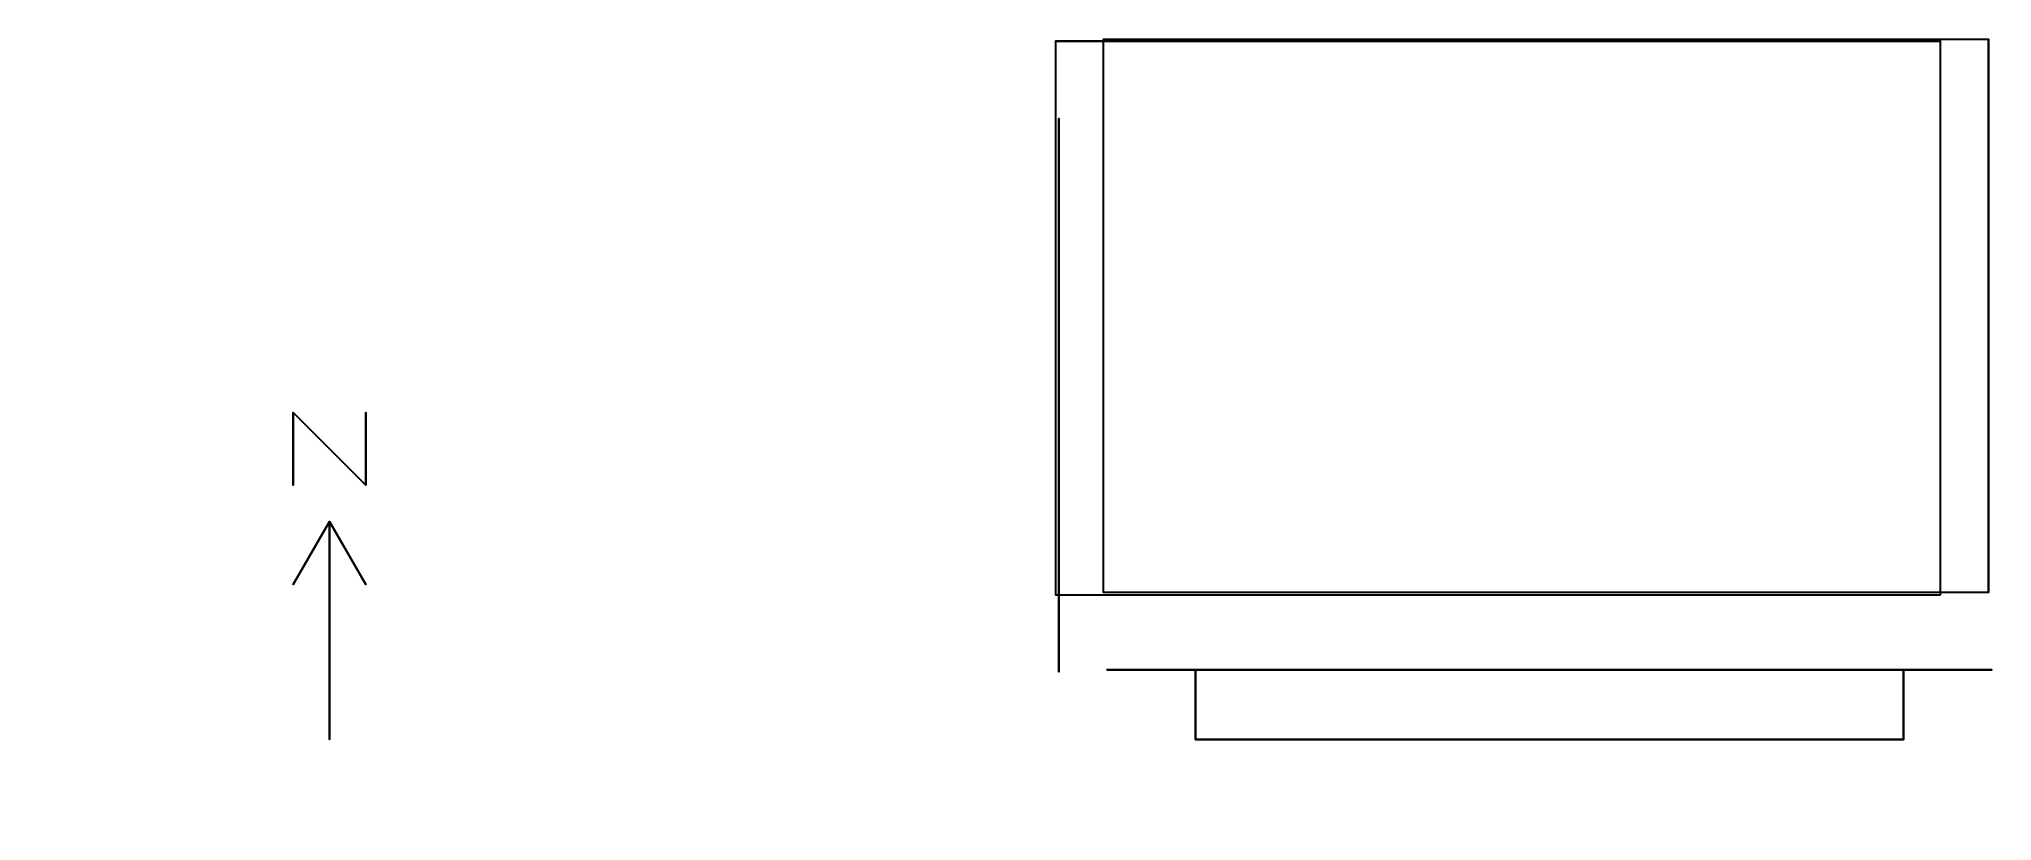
# Model space of a CAD drawing. Header units: metres. Extents: x -14.7 to 12.2, y -2.1 to 8.7.
import ezdxf

# ---------------------------------------------------------------- set-up
doc = ezdxf.new("R2010")
doc.units = ezdxf.units.M

msp = doc.modelspace()

# ---------------------------------------------------------------- linework, layer by layer
at = {"layer": '1', "color": 3}
for points in [[(-11.21052, 3.53988, 0.1), (-11.21052, 3.53988), (-11.21052, 2.53988), (-11.21052, 2.53988, 0.1)], [(-11.21052, 3.53988, 0.1), (-11.21052, 3.53988), (-10.21052, 2.53988), (-10.21052, 2.53988, 0.1)], [(-10.21052, 3.53988, 0.1), (-10.21052, 3.53988), (-10.21052, 2.53988), (-10.21052, 2.53988, 0.1)], [(-10.71052, 2.03988, 0.1), (-10.71052, 2.03988), (-11.21052, 1.17386), (-11.21052, 1.17386, 0.1)], [(-10.71052, 2.03988, 0.1), (-10.71052, 2.03988), (-10.71052, -0.96012), (-10.71052, -0.96012, 0.1)], [(-10.71052, 2.03988, 0.1), (-10.71052, 2.03988), (-10.21052, 1.17386), (-10.21052, 1.17386, 0.1)]]:
    msp.add_3dface(points, dxfattribs=at)
at = {"layer": 'LIVINGZONE', "color": 43}
for points in [[(11.48148, 8.65361, 3.6576), (11.48148, 8.65361), (-0.71052, 8.65361), (-0.71052, 8.65361, 3.6576)], [(12.14561, 1.0626, 3.6576), (12.14561, 1.0626), (12.14561, 8.6826), (12.14561, 8.6826, 3.6576)], [(-0.66413, 7.591, 3.6576), (-0.66413, 7.591), (-0.66413, -0.029), (-0.66413, -0.029, 3.6576)], [(0, 0, 3.6576), (0, 0), (12.192, 0), (12.192, 0, 3.6576)]]:
    msp.add_3dface(points, dxfattribs=at)
at = {"layer": 'LIVINGZONE', "color": 15}
msp.add_3dface([(11.48148, 1.03361, 3.6576), (11.48148, 8.65361, 3.6576), (-0.71052, 8.65361, 3.6576), (-0.71052, 1.03361, 3.6576)], dxfattribs=at)
at = {"layer": 'LIVINGZONE', "color": 8}
msp.add_3dface([(12.14561, 8.6826), (12.14561, 1.0626), (-0.04639, 1.0626), (-0.04639, 8.6826)], dxfattribs=at)
at = {"layer": 'LIVINGZONE', "color": 143}
for points in [[(2.33748, 8.65361, 2.7432), (2.33748, 8.65361, 0.6096), (0.81348, 8.65361, 0.6096), (0.81348, 8.65361, 2.7432)], [(9.95748, 8.65361, 2.7432), (9.95748, 8.65361, 0.6096), (8.43348, 8.65361, 0.6096), (8.43348, 8.65361, 2.7432)], [(1.524, 0, 2.7432), (1.524, 0, 0.6096), (10.668, 0, 0.6096), (10.668, 0, 2.7432)]]:
    msp.add_3dface(points, dxfattribs=at)
at = {"layer": 'LIVINGZONE', "color": 45}
msp.add_3dface([(-0.66413, 1.495, 2.4384), (-0.66413, 1.495, 0.3048), (-0.66413, 0.5806, 0.3048), (-0.66413, 0.5806, 2.4384)], dxfattribs=at)
at = {"layer": 'LIVINGZONE', "color": 13}
for points in [[(1.2192, -0.96012, 2.8956), (1.2192, 0, 2.8956), (10.9728, 0, 2.8956), (10.9728, -0.96012, 2.8956)], [(10.9728, -0.96012, 2.8956), (10.9728, 0, 2.8956), (1.2192, 0, 2.8956), (1.2192, -0.96012, 2.8956)]]:
    msp.add_3dface(points, dxfattribs=at)

doc.saveas('drawing.dxf')
